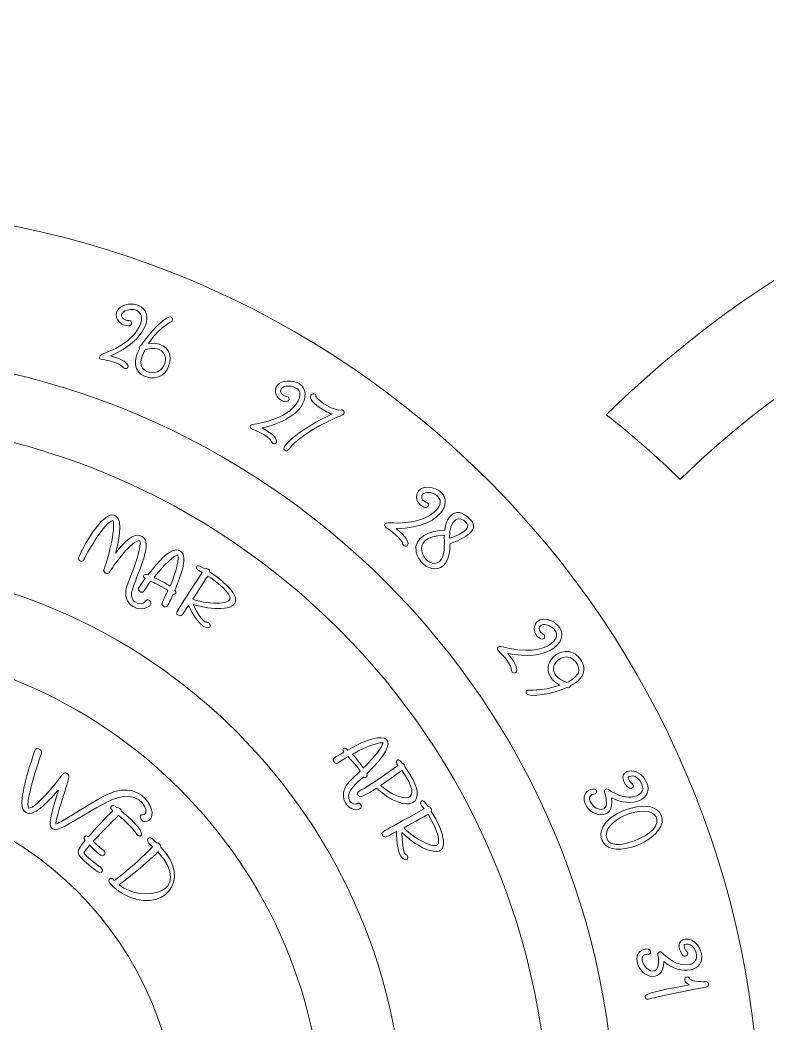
# Model space of a CAD drawing. Header units: inches. Extents: x 0.6 to 23.3, y -0.3 to 8.3.
# Drawn here: x 9.652 to 12.512, y 4.42 to 8.257 of the extents above; entities that cross this region are included whole.
import ezdxf

# ---------------------------------------------------------------- set-up
doc = ezdxf.new("R2010")
doc.units = ezdxf.units.IN
doc.header["$MEASUREMENT"] = 0
doc.layers.add('_U+0421_U+043B_U+043E_U+0439 1', color=7, linetype='Continuous')

msp = doc.modelspace()

# ---------------------------------------------------------------- linework, layer by layer
at = {"layer": '_U+0421_U+043B_U+043E_U+0439 1', "color": 1, "lineweight": 9, "true_color": 0xff0000}
for points in [[(17.1111, 6.5014), (17.2014, 6.5889), (17.2958, 6.6708), (17.3944, 6.7486), (15.8653, 8.2569), (13.4167, 8.2486), (11.8944, 6.7486), (11.9931, 6.6708), (12.0875, 6.5889), (12.1764, 6.5014), (13.5542, 7.8389), (15.7361, 7.8375), (17.1111, 6.5014)], [(8.9375, 0.4486), (6.9833, 0.4486), (5.3931, 2.0389), (5.3931, 3.9931), (5.3931, 5.9472), (6.9833, 7.5375), (8.9375, 7.5375), (10.8917, 7.5375), (12.4819, 5.9472), (12.4819, 3.9931), (12.4819, 2.0389), (10.8917, 0.4486), (8.9375, 0.4486)], [(8.9375, 6.9847), (7.2875, 6.9847), (5.9458, 5.6431), (5.9458, 3.9931), (5.9458, 2.3431), (7.2875, 1.0014), (8.9375, 1.0014), (10.5875, 1.0014), (11.9292, 2.3431), (11.9292, 3.9931), (11.9292, 5.6431), (10.5875, 6.9847), (8.9375, 6.9847)], [(8.9375, 1.2556), (7.4278, 1.2556), (6.2, 2.4833), (6.2, 3.9931), (6.2, 5.5028), (7.4278, 6.7306), (8.9375, 6.7306), (10.4472, 6.7306), (11.675, 5.5028), (11.675, 3.9931), (11.675, 2.4833), (10.4472, 1.2556), (8.9375, 1.2556)], [(8.9375, 6.1764), (7.7333, 6.1764), (6.7542, 5.1972), (6.7542, 3.9931), (6.7542, 2.7889), (7.7333, 1.8097), (8.9375, 1.8097), (10.1417, 1.8097), (11.1208, 2.7889), (11.1208, 3.9931), (11.1208, 5.1972), (10.1417, 6.1764), (8.9375, 6.1764)], [(8.9375, 2.1181), (7.9042, 2.1181), (7.0625, 2.9597), (7.0625, 3.9931), (7.0625, 5.0264), (7.9042, 5.8681), (8.9375, 5.8681), (9.9708, 5.8681), (10.8125, 5.0264), (10.8125, 3.9931), (10.8125, 2.9597), (9.9708, 2.1181), (8.9375, 2.1181)], [(8.9375, 5.3139), (8.2083, 5.3139), (7.6167, 4.7208), (7.6167, 3.9931), (7.6167, 3.2653), (8.2097, 2.6722), (8.9375, 2.6722), (9.6667, 2.6722), (10.2583, 3.2653), (10.2583, 3.9931), (10.2583, 4.7208), (9.6667, 5.3139), (8.9375, 5.3139)]]:
    msp.add_open_spline(points, degree=3, knots=[0, 0, 0, 0, 1, 1, 1, 2, 2, 2, 3, 3, 3, 4, 4, 4, 4], dxfattribs=at)
at = {"layer": '_U+0421_U+043B_U+043E_U+0439 1', "lineweight": 0}
for points, knots in [([(9.9625, 6.9611), (9.9819, 6.9569), (10.0319, 6.9486), (10.0472, 6.9278), (10.0611, 6.9139), (10.0972, 6.9458), (9.9986, 6.9736), (10.0486, 6.9958), (10.1056, 7.0319), (10.1278, 7.0819), (10.1694, 7.1708), (10.0653, 7.1917), (10.0292, 7.1528), (10.0056, 7.1264), (10.0306, 7.0889), (10.0639, 7.0889), (10.0681, 7.0889), (10.0694, 7.0889), (10.0708, 7.0889), (10.0847, 7.0917), (10.0792, 7.1111), (10.0681, 7.1083), (10.0653, 7.1083), (10.0639, 7.1069), (10.0569, 7.1097), (10.0444, 7.1125), (10.0389, 7.125), (10.0403, 7.1319), (10.0514, 7.1611), (10.1444, 7.1639), (10.1083, 7.0861), (10.1028, 7.075), (10.0944, 7.0625), (10.0847, 7.0514), (10.025, 6.9875), (9.9528, 6.9861), (9.9556, 6.9681), (9.9542, 6.9653), (9.9569, 6.9611), (9.9625, 6.9611)], [0, 0, 0, 0, 1, 1, 1, 2, 2, 2, 3, 3, 3, 4, 4, 4, 5, 5, 5, 6, 6, 6, 7, 7, 7, 8, 8, 8, 9, 9, 9, 10, 10, 10, 11, 11, 11, 12, 12, 12, 13, 13, 13, 13]), ([(10.1167, 7.0153), (10.1403, 7.0542), (10.2222, 7.1458), (10.2347, 7.1167), (10.2431, 7.0986), (10.2, 7.1056), (10.1431, 7.0208), (10.2736, 7.0375), (10.2361, 6.8556), (10.1306, 6.8944), (10.0847, 6.9111), (10.0861, 6.9625), (10.1083, 7), (10.1083, 7.0014), (10.1069, 7.0042), (10.1083, 7.0083), (10.1111, 7.0125), (10.1139, 7.0139), (10.1167, 7.0153)], [0, 0, 0, 0, 1, 1, 1, 2, 2, 2, 3, 3, 3, 4, 4, 4, 5, 5, 5, 6, 6, 6, 6]), ([(10.1306, 6.9972), (10.1125, 6.9639), (10.1028, 6.9264), (10.1389, 6.9125), (10.2194, 6.8847), (10.2458, 7.0292), (10.1306, 6.9972)], [0, 0, 0, 0, 1, 1, 1, 2, 2, 2, 2]), ([(10.5431, 6.6917), (10.6167, 6.6639), (10.6111, 6.6444), (10.6194, 6.6389), (10.6333, 6.6306), (10.6569, 6.6556), (10.5778, 6.6986), (10.6444, 6.7125), (10.7306, 6.75), (10.7417, 6.8153), (10.7556, 6.8958), (10.6167, 6.8944), (10.6292, 6.8333), (10.6347, 6.8028), (10.6681, 6.7972), (10.6708, 6.7986), (10.6847, 6.7986), (10.6833, 6.8181), (10.6722, 6.8181), (10.6694, 6.8194), (10.6528, 6.8194), (10.6486, 6.8375), (10.6431, 6.8736), (10.7653, 6.8653), (10.7069, 6.7875), (10.6569, 6.7208), (10.5417, 6.7153), (10.5347, 6.7083), (10.5333, 6.7069), (10.5319, 6.7042), (10.5319, 6.7028), (10.5333, 6.6958), (10.5375, 6.6944), (10.5431, 6.6917)], [0, 0, 0, 0, 1, 1, 1, 2, 2, 2, 3, 3, 3, 4, 4, 4, 5, 5, 5, 6, 6, 6, 7, 7, 7, 8, 8, 8, 9, 9, 9, 10, 10, 10, 11, 11, 11, 11]), ([(10.8181, 6.7639), (10.8264, 6.7583), (10.8361, 6.7542), (10.8458, 6.7514), (10.7236, 6.6958), (10.6597, 6.6333), (10.6611, 6.6194), (10.6611, 6.6139), (10.6639, 6.6139), (10.6653, 6.6125), (10.6861, 6.6), (10.6708, 6.6514), (10.8611, 6.7375), (10.8764, 6.7444), (10.8958, 6.7486), (10.8917, 6.7597), (10.8903, 6.7639), (10.8861, 6.7681), (10.8806, 6.7667), (10.8556, 6.7611), (10.7972, 6.7958), (10.7833, 6.8181), (10.7875, 6.8431), (10.7153, 6.8208), (10.8181, 6.7639)], [0, 0, 0, 0, 1, 1, 1, 2, 2, 2, 3, 3, 3, 4, 4, 4, 5, 5, 5, 6, 6, 6, 7, 7, 7, 8, 8, 8, 8]), ([(11.0528, 6.3167), (11.0681, 6.3056), (11.1111, 6.2778), (11.1167, 6.2528), (11.1236, 6.2347), (11.1694, 6.25), (11.0903, 6.3139), (11.2847, 6.3139), (11.3278, 6.4486), (11.2236, 6.4708), (11.1625, 6.4833), (11.1486, 6.4153), (11.1958, 6.3958), (11.2, 6.3944), (11.2014, 6.3944), (11.2014, 6.3944), (11.2069, 6.3931), (11.2125, 6.3958), (11.2139, 6.4014), (11.2167, 6.4125), (11.2056, 6.4125), (11.1972, 6.4181), (11.1889, 6.4236), (11.1847, 6.4389), (11.1917, 6.4444), (11.2125, 6.4667), (11.3, 6.4333), (11.2361, 6.3764), (11.2097, 6.3528), (11.1708, 6.3417), (11.1361, 6.3375), (11.0694, 6.3292), (11.0514, 6.3431), (11.0472, 6.3278), (11.0472, 6.3236), (11.0486, 6.3194), (11.0528, 6.3167)], [0, 0, 0, 0, 1, 1, 1, 2, 2, 2, 3, 3, 3, 4, 4, 4, 5, 5, 5, 6, 6, 6, 7, 7, 7, 8, 8, 8, 9, 9, 9, 10, 10, 10, 11, 11, 11, 12, 12, 12, 12]), ([(11.3764, 6.3458), (11.4125, 6.3056), (11.3458, 6.2736), (11.2958, 6.2556), (11.3, 6.1167), (11.1819, 6.1486), (11.1667, 6.225), (11.1569, 6.2806), (11.2194, 6.3069), (11.2778, 6.3069), (11.2722, 6.3278), (11.3083, 6.4208), (11.3764, 6.3458)], [0, 0, 0, 0, 1, 1, 1, 2, 2, 2, 3, 3, 3, 4, 4, 4, 4]), ([(9.8889, 6.1889), (9.8944, 6.1903), (9.8958, 6.1944), (9.8986, 6.2), (9.9153, 6.2319), (9.9722, 6.3333), (10.0069, 6.3444), (10.0208, 6.3139), (9.9847, 6.1861), (9.9722, 6.1556), (9.9708, 6.1486), (9.9778, 6.1403), (9.9875, 6.1417), (9.9931, 6.1431), (9.9944, 6.1472), (9.9972, 6.1514), (10.0139, 6.1778), (10.0792, 6.2681), (10.1097, 6.2681), (10.1097, 6.2681), (10.1097, 6.2681), (10.1097, 6.2681), (10.1208, 6.25), (10.0861, 6.1583), (10.0792, 6.1431), (10.075, 6.1222), (10.0264, 6.05), (10.0847, 6.0153), (10.1264, 5.9903), (10.1694, 6.025), (10.1472, 6.0389), (10.1319, 6.0486), (10.1347, 6.0292), (10.1167, 6.0264), (10.0931, 6.0236), (10.0681, 6.0444), (10.0819, 6.0819), (10.1097, 6.1625), (10.1597, 6.2597), (10.1194, 6.2833), (10.0847, 6.3042), (10.0431, 6.2514), (10.0167, 6.2194), (10.0264, 6.2542), (10.05, 6.3444), (10.0181, 6.3611), (10.0083, 6.3667), (9.9986, 6.3667), (9.9889, 6.3611), (9.9444, 6.3403), (9.8708, 6.2042), (9.875, 6.1958), (9.8778, 6.1903), (9.8833, 6.1875), (9.8889, 6.1889)], [0, 0, 0, 0, 1, 1, 1, 2, 2, 2, 3, 3, 3, 4, 4, 4, 5, 5, 5, 6, 6, 6, 7, 7, 7, 8, 8, 8, 9, 9, 9, 10, 10, 10, 11, 11, 11, 12, 12, 12, 13, 13, 13, 14, 14, 14, 15, 15, 15, 16, 16, 16, 17, 17, 17, 18, 18, 18, 18]), ([(11.2944, 6.2764), (11.3236, 6.2861), (11.3792, 6.3083), (11.3611, 6.3333), (11.3333, 6.3681), (11.2944, 6.3528), (11.2944, 6.2764)], [0, 0, 0, 0, 1, 1, 1, 2, 2, 2, 2]), ([(11.275, 6.2639), (11.275, 6.2722), (11.2736, 6.2792), (11.275, 6.2875), (11.1278, 6.2847), (11.2, 6.1639), (11.2472, 6.1819), (11.2764, 6.1917), (11.275, 6.2431), (11.275, 6.2639), (11.275, 6.2639), (11.275, 6.2639), (11.275, 6.2639)], [0, 0, 0, 0, 1, 1, 1, 2, 2, 2, 3, 3, 3, 4, 4, 4, 4]), ([(10.2667, 6.2264), (10.2986, 6.2056), (10.2583, 6.1153), (10.2444, 6.0778), (10.2528, 6.0694), (10.2472, 6.0611), (10.2375, 6.0625), (10.2236, 6.0278), (10.2194, 6.0264), (10.2167, 6.0181), (10.2167, 6.0153), (10.2125, 6.0139), (10.2083, 6.0139), (10.2042, 6.0139), (10.2028, 6.0153), (10.2014, 6.0167), (10.1903, 6.0236), (10.1958, 6.0292), (10.2083, 6.0583), (10.2181, 6.0792), (10.2264, 6.0736), (10.1917, 6.0917), (10.1792, 6.0986), (10.1681, 6.1042), (10.1514, 6.1125), (10.1458, 6.1042), (10.1264, 6.0764), (10.125, 6.0736), (10.1181, 6.0639), (10.1, 6.0764), (10.1056, 6.0861), (10.1069, 6.0889), (10.1278, 6.1194), (10.1306, 6.1222), (10.1208, 6.1278), (10.1222, 6.1444), (10.1417, 6.1361), (10.1528, 6.1514), (10.1764, 6.1806), (10.1875, 6.1917), (10.2139, 6.2167), (10.2417, 6.2431), (10.2667, 6.2264)], [0, 0, 0, 0, 1, 1, 1, 2, 2, 2, 3, 3, 3, 4, 4, 4, 5, 5, 5, 6, 6, 6, 7, 7, 7, 8, 8, 8, 9, 9, 9, 10, 10, 10, 11, 11, 11, 12, 12, 12, 13, 13, 13, 14, 14, 14, 14]), ([(10.1653, 6.1264), (10.1889, 6.1153), (10.2083, 6.1042), (10.2264, 6.0931), (10.2361, 6.1181), (10.2625, 6.1861), (10.2556, 6.2125), (10.2278, 6.2056), (10.1819, 6.1486), (10.1653, 6.1264)], [0, 0, 0, 0, 1, 1, 1, 2, 2, 2, 3, 3, 3, 3]), ([(10.3403, 6.1694), (10.3431, 6.1681), (10.3444, 6.1681), (10.3583, 6.1597), (10.3653, 6.1639), (10.3792, 6.1569), (10.3778, 6.1472), (10.4111, 6.1278), (10.4833, 6.0708), (10.4764, 6.0361), (10.4681, 5.9917), (10.3597, 6.0083), (10.3139, 6.0236), (10.3139, 6.0236), (10.3181, 6.0153), (10.3181, 6.0153), (10.3486, 5.9569), (10.3611, 5.9569), (10.3625, 5.9556), (10.3653, 5.9556), (10.3722, 5.9569), (10.3778, 5.9486), (10.3806, 5.9431), (10.3806, 5.9375), (10.375, 5.9361), (10.3444, 5.9264), (10.3111, 5.9903), (10.2958, 6.0194), (10.2708, 5.9819), (10.2708, 5.975), (10.2556, 5.9833), (10.2444, 5.9917), (10.2444, 5.9847), (10.3486, 6.1458), (10.3375, 6.1528), (10.3361, 6.1528), (10.3347, 6.1542), (10.3208, 6.1597), (10.325, 6.1764), (10.3403, 6.1694)], [0, 0, 0, 0, 1, 1, 1, 2, 2, 2, 3, 3, 3, 4, 4, 4, 5, 5, 5, 6, 6, 6, 7, 7, 7, 8, 8, 8, 9, 9, 9, 10, 10, 10, 11, 11, 11, 12, 12, 12, 13, 13, 13, 13]), ([(10.3125, 6.0431), (10.3833, 6.0194), (10.4681, 6.0236), (10.4542, 6.0542), (10.4403, 6.0833), (10.3972, 6.1139), (10.3708, 6.1319), (10.3722, 6.1361), (10.3389, 6.0861), (10.3125, 6.0431)], [0, 0, 0, 0, 1, 1, 1, 2, 2, 2, 3, 3, 3, 3]), ([(11.4833, 5.8444), (11.5, 5.8292), (11.5306, 5.7944), (11.5319, 5.7708), (11.5347, 5.7514), (11.5833, 5.7556), (11.5181, 5.8361), (11.6653, 5.8056), (11.7375, 5.8722), (11.7222, 5.9222), (11.7125, 5.9542), (11.6569, 5.9833), (11.6292, 5.9569), (11.6167, 5.9444), (11.6139, 5.9208), (11.6292, 5.9028), (11.6333, 5.8986), (11.6417, 5.8917), (11.6444, 5.8917), (11.6583, 5.8861), (11.6639, 5.9042), (11.6528, 5.9097), (11.6528, 5.9097), (11.6514, 5.9111), (11.65, 5.9111), (11.6278, 5.925), (11.6361, 5.9583), (11.6736, 5.9431), (11.75, 5.9139), (11.6819, 5.8111), (11.4903, 5.8625), (11.4861, 5.8639), (11.4806, 5.8625), (11.4792, 5.8583), (11.475, 5.85), (11.4819, 5.8458), (11.4833, 5.8444)], [0, 0, 0, 0, 1, 1, 1, 2, 2, 2, 3, 3, 3, 4, 4, 4, 5, 5, 5, 6, 6, 6, 7, 7, 7, 8, 8, 8, 9, 9, 9, 10, 10, 10, 11, 11, 11, 12, 12, 12, 12]), ([(11.7861, 5.7319), (11.7722, 5.7194), (11.7611, 5.7153), (11.7569, 5.7125), (11.7556, 5.7069), (11.7514, 5.7028), (11.7431, 5.7056), (11.6903, 5.6806), (11.6, 5.6667), (11.5889, 5.6819), (11.5861, 5.6861), (11.5875, 5.6931), (11.5917, 5.6958), (11.5958, 5.6986), (11.6444, 5.6889), (11.7167, 5.7153), (11.6236, 5.7625), (11.6917, 5.8639), (11.7625, 5.8403), (11.7944, 5.8292), (11.8347, 5.7736), (11.7861, 5.7319)], [0, 0, 0, 0, 1, 1, 1, 2, 2, 2, 3, 3, 3, 4, 4, 4, 5, 5, 5, 6, 6, 6, 7, 7, 7, 7]), ([(11.7278, 5.8208), (11.6931, 5.8097), (11.6625, 5.7556), (11.7431, 5.725), (11.7597, 5.7333), (11.7764, 5.7444), (11.7861, 5.7597), (11.8, 5.7847), (11.7681, 5.8333), (11.7278, 5.8208)], [0, 0, 0, 0, 1, 1, 1, 2, 2, 2, 3, 3, 3, 3]), ([(10.9528, 5.3861), (10.9528, 5.3903), (10.9097, 5.4389), (10.9069, 5.4417), (10.8972, 5.4361), (10.8694, 5.4194), (10.8667, 5.4167), (10.8597, 5.4125), (10.85, 5.4208), (10.85, 5.4292), (10.85, 5.4361), (10.8542, 5.4375), (10.8903, 5.4583), (10.8833, 5.4681), (10.8903, 5.4833), (10.9056, 5.4667), (11.0569, 5.5569), (11.125, 5.5139), (10.9778, 5.3764), (10.9778, 5.375), (10.9806, 5.3722), (10.9792, 5.3681), (10.9778, 5.3625), (10.9708, 5.3597), (10.9653, 5.3639), (10.9319, 5.3347), (10.9125, 5.3167), (10.9083, 5.2944), (10.9069, 5.2764), (10.9153, 5.2639), (10.9278, 5.2611), (10.9403, 5.2569), (10.9417, 5.2667), (10.9486, 5.2639), (10.9625, 5.2583), (10.9611, 5.2389), (10.9375, 5.2389), (10.9111, 5.2389), (10.8847, 5.2681), (10.8889, 5.3028), (10.8944, 5.3444), (10.95, 5.3792), (10.9528, 5.3861)], [0, 0, 0, 0, 1, 1, 1, 2, 2, 2, 3, 3, 3, 4, 4, 4, 5, 5, 5, 6, 6, 6, 7, 7, 7, 8, 8, 8, 9, 9, 9, 10, 10, 10, 11, 11, 11, 12, 12, 12, 13, 13, 13, 14, 14, 14, 14]), ([(10.9653, 5.3986), (10.9861, 5.4181), (11.0333, 5.4667), (11.0403, 5.4944), (11.0139, 5.4986), (10.9444, 5.4625), (10.9236, 5.4514), (10.9389, 5.4333), (10.9528, 5.4167), (10.9653, 5.3986)], [0, 0, 0, 0, 1, 1, 1, 2, 2, 2, 3, 3, 3, 3]), ([(9.675, 5.2278), (9.7097, 5.2097), (9.7694, 5.2819), (9.7986, 5.3139), (9.7694, 5.2167), (9.7569, 5.1778), (9.7764, 5.1653), (9.7764, 5.1653), (9.7778, 5.1667), (9.7778, 5.1667), (9.7778, 5.1667), (9.7778, 5.1653), (9.7778, 5.1653), (9.8097, 5.1431), (9.9806, 5.2958), (10.0653, 5.2903), (10.1319, 5.2861), (10.1486, 5.2167), (10.1208, 5.2194), (10.1042, 5.2208), (10.1139, 5.1944), (10.1264, 5.1944), (10.2, 5.1861), (10.1361, 5.3681), (9.9875, 5.2986), (9.9111, 5.2597), (9.8153, 5.1931), (9.7889, 5.1833), (9.7889, 5.2111), (9.8167, 5.2792), (9.8389, 5.3639), (9.8403, 5.375), (9.8236, 5.3861), (9.8167, 5.3764), (9.8042, 5.3625), (9.7167, 5.2431), (9.6847, 5.2444), (9.6694, 5.2694), (9.7264, 5.4319), (9.7347, 5.4556), (9.7375, 5.4653), (9.725, 5.4736), (9.7153, 5.4722), (9.7097, 5.4708), (9.7111, 5.475), (9.6875, 5.4), (9.6778, 5.3667), (9.6542, 5.2875), (9.6597, 5.2528), (9.6625, 5.2333), (9.6736, 5.2292), (9.675, 5.2278)], [0, 0, 0, 0, 1, 1, 1, 2, 2, 2, 3, 3, 3, 4, 4, 4, 5, 5, 5, 6, 6, 6, 7, 7, 7, 8, 8, 8, 9, 9, 9, 10, 10, 10, 11, 11, 11, 12, 12, 12, 13, 13, 13, 14, 14, 14, 15, 15, 15, 16, 16, 16, 17, 17, 17, 17]), ([(11.0972, 5.4083), (11.0833, 5.4264), (11.0972, 5.4361), (11.1083, 5.4236), (11.1083, 5.4236), (11.1139, 5.4167), (11.1139, 5.4167), (11.1208, 5.4153), (11.125, 5.4069), (11.125, 5.4014), (11.2347, 5.2514), (11.1306, 5.2167), (11.0153, 5.3208), (11, 5.3111), (10.975, 5.2958), (10.9583, 5.2889), (10.9514, 5.2861), (10.9458, 5.2931), (10.9444, 5.2958), (10.9361, 5.3139), (10.9417, 5.2931), (11.0972, 5.4083)], [0, 0, 0, 0, 1, 1, 1, 2, 2, 2, 3, 3, 3, 4, 4, 4, 5, 5, 5, 6, 6, 6, 7, 7, 7, 7]), ([(11.9139, 5.2847), (11.9903, 5.2431), (12.0778, 5.2792), (12.0486, 5.3431), (12.0181, 5.4125), (11.9292, 5.3917), (11.9667, 5.3361), (11.9903, 5.3014), (12.0069, 5.3319), (11.9917, 5.3389), (11.9861, 5.3444), (11.9833, 5.3458), (11.9778, 5.3597), (11.9736, 5.3681), (12.0111, 5.3806), (12.0306, 5.3361), (12.0514, 5.2889), (11.9722, 5.2639), (11.9028, 5.3167), (11.8944, 5.3222), (11.8833, 5.3153), (11.8875, 5.3042), (11.8903, 5.2986), (11.8931, 5.2889), (11.8944, 5.2778), (11.9028, 5.2292), (11.8583, 5.2306), (11.8361, 5.2639), (11.8306, 5.2722), (11.8278, 5.2833), (11.8333, 5.2917), (11.8403, 5.3014), (11.8514, 5.2958), (11.8556, 5.3028), (11.8597, 5.3069), (11.8569, 5.3139), (11.8528, 5.3167), (11.8458, 5.3222), (11.8042, 5.3125), (11.8097, 5.275), (11.8222, 5.2083), (11.9306, 5.1903), (11.9139, 5.2847)], [0, 0, 0, 0, 1, 1, 1, 2, 2, 2, 3, 3, 3, 4, 4, 4, 5, 5, 5, 6, 6, 6, 7, 7, 7, 8, 8, 8, 9, 9, 9, 10, 10, 10, 11, 11, 11, 12, 12, 12, 13, 13, 13, 14, 14, 14, 14]), ([(11.0306, 5.3319), (11.1125, 5.2611), (11.2042, 5.2611), (11.1125, 5.3889), (11.1083, 5.3861), (11.0583, 5.35), (11.0306, 5.3319)], [0, 0, 0, 0, 1, 1, 1, 2, 2, 2, 2]), ([(9.9153, 5.0278), (9.9431, 5.0056), (9.9611, 4.9889), (9.9667, 5.0028), (9.9708, 5.0125), (9.9597, 5.0194), (9.9528, 5.0236), (9.9417, 5.0319), (9.9014, 5.0625), (9.8958, 5.0736), (9.9014, 5.0833), (9.9111, 5.0944), (9.9181, 5.1028), (9.9389, 5.0833), (9.9514, 5.0708), (9.9611, 5.0653), (9.9694, 5.0583), (9.9792, 5.0667), (9.9764, 5.0764), (9.975, 5.0819), (9.9736, 5.0806), (9.9528, 5.0986), (9.9444, 5.1069), (9.9403, 5.1097), (9.9319, 5.1181), (9.9681, 5.1583), (10.0278, 5.2167), (10.0292, 5.2167), (10.0333, 5.2139), (10.0833, 5.1694), (10.0931, 5.1528), (10.0958, 5.1486), (10.0958, 5.1472), (10.0986, 5.1444), (10.1125, 5.1292), (10.1528, 5.1403), (10.0403, 5.2333), (10.0389, 5.2403), (10.0306, 5.2486), (10.0222, 5.2472), (10.0194, 5.2486), (10.0181, 5.25), (10.0167, 5.2514), (10.0014, 5.2611), (9.9917, 5.2472), (10.0069, 5.2347), (9.9806, 5.2097), (9.9375, 5.1639), (9.9139, 5.1361), (9.9014, 5.1444), (9.8903, 5.1319), (9.9014, 5.1208), (9.8681, 5.0806), (9.8583, 5.0736), (9.9153, 5.0278)], [0, 0, 0, 0, 1, 1, 1, 2, 2, 2, 3, 3, 3, 4, 4, 4, 5, 5, 5, 6, 6, 6, 7, 7, 7, 8, 8, 8, 9, 9, 9, 10, 10, 10, 11, 11, 11, 12, 12, 12, 13, 13, 13, 14, 14, 14, 15, 15, 15, 16, 16, 16, 17, 17, 17, 18, 18, 18, 18]), ([(11.2181, 5.0833), (11.1833, 5.0944), (11.1389, 5.125), (11.1125, 5.1514), (11.1153, 5.0722), (11.125, 5.0708), (11.125, 5.0694), (11.1389, 5.0667), (11.1375, 5.0472), (11.1278, 5.0472), (11.0944, 5.0472), (11.0931, 5.1278), (11.0917, 5.1556), (11.0556, 5.1361), (11.0472, 5.1278), (11.0389, 5.1403), (11.0333, 5.1569), (11.0208, 5.1431), (11.1972, 5.2417), (11.1903, 5.2514), (11.1889, 5.2542), (11.1875, 5.2556), (11.1778, 5.2667), (11.1903, 5.2806), (11.2, 5.2681), (11.2028, 5.2639), (11.2028, 5.2639), (11.2125, 5.2514), (11.2167, 5.2514), (11.2208, 5.2486), (11.2236, 5.2444), (11.2236, 5.2444), (11.2222, 5.2431), (11.2222, 5.2431), (11.2222, 5.2431), (11.2236, 5.2444), (11.2236, 5.2444), (11.2264, 5.2403), (11.2264, 5.2361), (11.225, 5.2319), (11.2722, 5.1597), (11.3042, 5.0569), (11.2181, 5.0833)], [0, 0, 0, 0, 1, 1, 1, 2, 2, 2, 3, 3, 3, 4, 4, 4, 5, 5, 5, 6, 6, 6, 7, 7, 7, 8, 8, 8, 9, 9, 9, 10, 10, 10, 11, 11, 11, 12, 12, 12, 13, 13, 13, 14, 14, 14, 14]), ([(12.1042, 5.2181), (12.1361, 5.1431), (11.9708, 5.0625), (11.9028, 5.0958), (11.8736, 5.1097), (11.8597, 5.15), (11.8917, 5.1889), (11.9306, 5.2389), (12.0736, 5.2861), (12.1042, 5.2181)], [0, 0, 0, 0, 1, 1, 1, 2, 2, 2, 3, 3, 3, 3]), ([(11.1194, 5.1694), (11.1694, 5.1208), (11.2514, 5.0792), (11.2528, 5.1153), (11.2542, 5.1472), (11.2292, 5.1944), (11.2125, 5.2208), (11.2069, 5.2181), (11.1236, 5.1722), (11.1194, 5.1694)], [0, 0, 0, 0, 1, 1, 1, 2, 2, 2, 3, 3, 3, 3]), ([(12.0389, 5.2333), (11.9944, 5.2347), (11.9347, 5.2097), (11.9069, 5.175), (11.8875, 5.15), (11.8931, 5.1264), (11.9042, 5.1167), (11.9431, 5.0833), (12.0486, 5.1361), (12.0722, 5.1625), (12.1056, 5.2), (12.0833, 5.2333), (12.0389, 5.2333)], [0, 0, 0, 0, 1, 1, 1, 2, 2, 2, 3, 3, 3, 4, 4, 4, 4]), ([(10.0444, 4.9181), (10.0319, 4.925), (10.0208, 4.9333), (10.0111, 4.9431), (10.0083, 4.9444), (10.0056, 4.9458), (10.0042, 4.9486), (10.0042, 4.9486), (10.0028, 4.95), (10.0028, 4.95), (9.9944, 4.9583), (9.9861, 4.9667), (9.9944, 4.975), (10.0014, 4.9806), (10.0083, 4.9736), (10.0125, 4.9681), (10.075, 5.0153), (10.1375, 5.0736), (10.1583, 5.0972), (10.1514, 5.1042), (10.1486, 5.1069), (10.1472, 5.1083), (10.1472, 5.1083), (10.1472, 5.1083), (10.1472, 5.1083), (10.1444, 5.1111), (10.1417, 5.1125), (10.1403, 5.1181), (10.1375, 5.1264), (10.1417, 5.1306), (10.1472, 5.1319), (10.1542, 5.1319), (10.1583, 5.1278), (10.1736, 5.1125), (10.1806, 5.1139), (10.1903, 5.1056), (10.1903, 5.0958), (10.3153, 4.9681), (10.1958, 4.8333), (10.0444, 4.9181)], [0, 0, 0, 0, 1, 1, 1, 2, 2, 2, 3, 3, 3, 4, 4, 4, 5, 5, 5, 6, 6, 6, 7, 7, 7, 8, 8, 8, 9, 9, 9, 10, 10, 10, 11, 11, 11, 12, 12, 12, 13, 13, 13, 13]), ([(10.1792, 5.0778), (10.1306, 5.0264), (10.0319, 4.9528), (10.0306, 4.9514), (10.1222, 4.8792), (10.3194, 4.9208), (10.1792, 5.0778)], [0, 0, 0, 0, 1, 1, 1, 2, 2, 2, 2]), ([(12.2014, 4.6972), (12.1972, 4.7028), (12.1944, 4.7056), (12.1917, 4.7208), (12.1917, 4.7222), (12.1917, 4.7236), (12.1931, 4.7236), (12.2333, 4.7403), (12.2708, 4.6472), (12.2, 4.6458), (12.1458, 4.6444), (12.1097, 4.6944), (12.1028, 4.6958), (12.1, 4.6958), (12.0889, 4.6931), (12.0917, 4.6833), (12.0944, 4.6694), (12.0958, 4.6389), (12.0861, 4.6278), (12.0792, 4.6194), (12.0639, 4.6208), (12.0556, 4.6278), (12.0361, 4.6403), (12.0236, 4.6708), (12.0361, 4.6819), (12.0458, 4.6903), (12.0639, 4.6806), (12.0639, 4.6958), (12.0639, 4.7153), (12.0125, 4.7097), (12.0111, 4.6708), (12.0083, 4.6028), (12.1125, 4.5625), (12.1139, 4.6583), (12.1806, 4.6014), (12.2722, 4.6208), (12.2583, 4.6889), (12.2472, 4.7431), (12.1958, 4.7569), (12.1778, 4.7347), (12.1653, 4.7208), (12.1792, 4.6903), (12.1875, 4.6819), (12.2, 4.6722), (12.2125, 4.6903), (12.2014, 4.6972)], [0, 0, 0, 0, 1, 1, 1, 2, 2, 2, 3, 3, 3, 4, 4, 4, 5, 5, 5, 6, 6, 6, 7, 7, 7, 8, 8, 8, 9, 9, 9, 10, 10, 10, 11, 11, 11, 12, 12, 12, 13, 13, 13, 14, 14, 14, 15, 15, 15, 15]), ([(12.2139, 4.5917), (12.2125, 4.5931), (12.2125, 4.5958), (12.2083, 4.5986), (12.1958, 4.6056), (12.1833, 4.5819), (12.2125, 4.5694), (12.0514, 4.5403), (12.0403, 4.5333), (12.0431, 4.5222), (12.0514, 4.5069), (12.025, 4.5139), (12.2681, 4.5597), (12.2764, 4.5611), (12.2806, 4.5611), (12.2833, 4.5653), (12.2861, 4.5694), (12.2861, 4.575), (12.2819, 4.5792), (12.2778, 4.5833), (12.2764, 4.5806), (12.2556, 4.5819), (12.2458, 4.5819), (12.2194, 4.5847), (12.2139, 4.5917)], [0, 0, 0, 0, 1, 1, 1, 2, 2, 2, 3, 3, 3, 4, 4, 4, 5, 5, 5, 6, 6, 6, 7, 7, 7, 8, 8, 8, 8])]:
    msp.add_open_spline(points, degree=3, knots=knots, dxfattribs=at)

doc.saveas('drawing.dxf')
